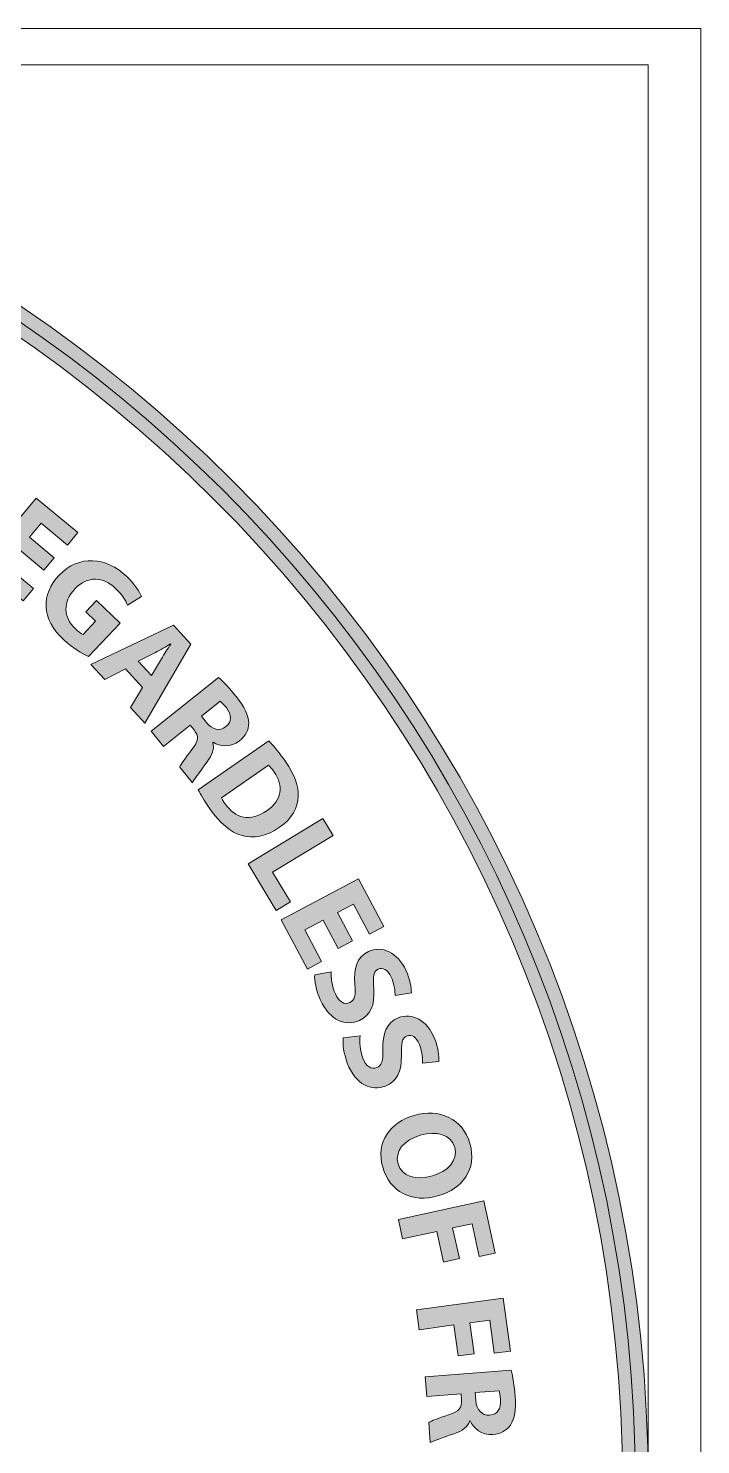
# Model space of a CAD drawing. Header units: inches. Extents: x -67.7 to 17.7, y -40.5 to -0.5.
# Drawn here: x 8.49 to 17.72, y -19.96 to -0.5 of the extents above; entities that cross this region are included whole.
import ezdxf

# ---------------------------------------------------------------- set-up
doc = ezdxf.new("R2010")
doc.units = ezdxf.units.IN
doc.header["$MEASUREMENT"] = 0
doc.layers.add('Layer 3', color=7, linetype='Continuous')

# ---------------------------------------------------------------- blocks, each defined once
blk = doc.blocks.new('block 39')
at = {"layer": 'Layer 3'}
h = blk.add_hatch(color=7, dxfattribs=at)
h.dxf.hatch_style = 2
edge = h.paths.add_edge_path()
edge.add_spline(control_points=[(-2.5, -1.353), (8.057, -1.353), (16.647, -9.942), (16.647, -20.499), (16.647, -31.057), (8.057, -39.647), (-2.5, -39.647), (-13.058, -39.647), (-21.647, -31.057), (-21.647, -20.499), (-21.647, -9.942), (-13.058, -1.353), (-2.5, -1.353)], knot_values=[0, 0, 0, 0, 0.352778, 0.352778, 0.352778, 0.705556, 0.705556, 0.705556, 1.058333, 1.058333, 1.058333, 1.411111, 1.411111, 1.411111, 1.411111], degree=3, periodic=0)
edge.add_line((-2.5, -1.353), (-2.5, -1.353))
edge = h.paths.add_edge_path()
edge.add_spline(control_points=[(-2.5, -1), (-13.27, -1), (-22, -9.73), (-22, -20.499), (-22, -31.269), (-13.27, -40), (-2.5, -40), (8.27, -40), (16.999, -31.269), (16.999, -20.499), (16.999, -9.73), (8.27, -1), (-2.5, -1)], knot_values=[0, 0, 0, 0, 0.352778, 0.352778, 0.352778, 0.705556, 0.705556, 0.705556, 1.058333, 1.058333, 1.058333, 1.411111, 1.411111, 1.411111, 1.411111], degree=3, periodic=0)
edge.add_line((-2.5, -1), (-2.5, -1))
at = {"layer": 'Layer 3', "lineweight": 0}
blk.add_lwpolyline([(-22.28, -0.5), (17.72, -0.5), (17.72, -40.5), (-22.28, -40.5), (-22.28, -0.5)], dxfattribs=at)
for points in [[(-2.5, -1), (-13.27, -1), (-22, -9.73), (-22, -20.499), (-22, -31.269), (-13.27, -40), (-2.5, -40), (8.27, -40), (16.999, -31.269), (16.999, -20.499), (16.999, -9.73), (8.27, -1), (-2.5, -1)], [(-2.5, -39.823), (-13.155, -39.823), (-21.823, -31.154), (-21.823, -20.499), (-21.823, -9.844), (-13.155, -1.176), (-2.5, -1.176), (8.155, -1.176), (16.823, -9.844), (16.823, -20.499), (16.823, -31.154), (8.155, -39.823), (-2.5, -39.823)], [(-2.5, -1.353), (8.057, -1.353), (16.647, -9.942), (16.647, -20.499), (16.647, -31.057), (8.057, -39.647), (-2.5, -39.647), (-13.058, -39.647), (-21.647, -31.057), (-21.647, -20.499), (-21.647, -9.942), (-13.058, -1.353), (-2.5, -1.353)]]:
    blk.add_open_spline(points, degree=3, knots=[0, 0, 0, 0, 1, 1, 1, 2, 2, 2, 3, 3, 3, 4, 4, 4, 4], dxfattribs=at)
blk = doc.blocks.new('block 83')
at = {"layer": 'Layer 3'}
h = blk.add_hatch(color=7, dxfattribs=at)
h.dxf.hatch_style = 2
h.paths.add_polyline_path([(8.701, -7.944), (8.362, -7.661), (8.179, -7.88), (8.558, -8.196), (8.416, -8.367), (7.827, -7.877), (8.595, -6.954), (9.165, -7.428), (9.023, -7.599), (8.662, -7.299), (8.503, -7.491), (8.843, -7.774)])
at = {"layer": 'Layer 3', "lineweight": 0}
blk.add_lwpolyline([(8.701, -7.944), (8.362, -7.661), (8.179, -7.88), (8.558, -8.196), (8.416, -8.367), (7.827, -7.877), (8.595, -6.954), (9.165, -7.428), (9.023, -7.599), (8.662, -7.299), (8.503, -7.491), (8.843, -7.774), (8.701, -7.944)], dxfattribs=at)
blk = doc.blocks.new('block 84')
at = {"layer": 'Layer 3'}
h = blk.add_hatch(color=7, dxfattribs=at)
h.dxf.hatch_style = 2
edge = h.paths.add_edge_path()
edge.add_spline(control_points=[(9.312, -9.129), (9.232, -9.092), (9.09, -9.012), (8.975, -8.902), (8.816, -8.751), (8.739, -8.602), (8.732, -8.449), (8.723, -8.298), (8.787, -8.142), (8.91, -8.015), (9.185, -7.727), (9.553, -7.761), (9.839, -8.032), (9.952, -8.139), (10.017, -8.243), (10.04, -8.304), (10.04, -8.304), (9.849, -8.423), (9.849, -8.423), (9.821, -8.356), (9.778, -8.283), (9.682, -8.193), (9.517, -8.037), (9.305, -8.013), (9.126, -8.201), (8.956, -8.381), (8.968, -8.593), (9.13, -8.747), (9.175, -8.79), (9.216, -8.819), (9.239, -8.826), (9.239, -8.826), (9.412, -8.643), (9.412, -8.643), (9.412, -8.643), (9.277, -8.516), (9.277, -8.516), (9.277, -8.516), (9.423, -8.362), (9.423, -8.362), (9.423, -8.362), (9.748, -8.67), (9.748, -8.67), (9.748, -8.67), (9.312, -9.129), (9.312, -9.129)], knot_values=[0, 0, 0, 0, 1, 1, 1, 2, 2, 2, 3, 3, 3, 4, 4, 4, 5, 5, 5, 6, 6, 6, 7, 7, 7, 8, 8, 8, 9, 9, 9, 10, 10, 10, 11, 11, 11, 12, 12, 12, 13, 13, 13, 14, 14, 14, 15, 15, 15, 15], degree=3, periodic=1)
at = {"layer": 'Layer 3', "lineweight": 0}
blk.add_open_spline([(9.312, -9.129), (9.232, -9.092), (9.09, -9.012), (8.975, -8.902), (8.816, -8.751), (8.739, -8.602), (8.732, -8.449), (8.723, -8.298), (8.787, -8.142), (8.91, -8.015), (9.185, -7.727), (9.553, -7.761), (9.839, -8.032), (9.952, -8.139), (10.017, -8.243), (10.04, -8.304), (10.04, -8.304), (9.849, -8.423), (9.849, -8.423), (9.821, -8.356), (9.778, -8.283), (9.682, -8.193), (9.517, -8.037), (9.305, -8.013), (9.126, -8.201), (8.956, -8.381), (8.968, -8.593), (9.13, -8.747), (9.175, -8.79), (9.216, -8.819), (9.239, -8.826), (9.239, -8.826), (9.412, -8.643), (9.412, -8.643), (9.412, -8.643), (9.277, -8.516), (9.277, -8.516), (9.277, -8.516), (9.423, -8.362), (9.423, -8.362), (9.423, -8.362), (9.748, -8.67), (9.748, -8.67), (9.748, -8.67), (9.312, -9.129), (9.312, -9.129)], degree=3, knots=[0, 0, 0, 0, 1, 1, 1, 2, 2, 2, 3, 3, 3, 4, 4, 4, 5, 5, 5, 6, 6, 6, 7, 7, 7, 8, 8, 8, 9, 9, 9, 10, 10, 10, 11, 11, 11, 12, 12, 12, 13, 13, 13, 14, 14, 14, 15, 15, 15, 15], dxfattribs=at)
blk = doc.blocks.new('block 85')
at = {"layer": 'Layer 3'}
h = blk.add_hatch(color=7, dxfattribs=at)
h.dxf.hatch_style = 2
h.paths.add_polyline_path([(9.821, -9.301), (9.536, -9.447), (9.346, -9.239), (10.479, -8.699), (10.72, -8.962), (10.086, -10.048), (9.889, -9.832), (10.053, -9.556)])
edge = h.paths.add_edge_path()
edge.add_spline(control_points=[(10.177, -9.39), (10.177, -9.39), (10.314, -9.162), (10.314, -9.162), (10.352, -9.098), (10.403, -9.022), (10.444, -8.961), (10.444, -8.961), (10.441, -8.958), (10.441, -8.958), (10.377, -8.993), (10.298, -9.042), (10.233, -9.074), (10.233, -9.074), (9.997, -9.194), (9.997, -9.194), (9.997, -9.194), (10.177, -9.39), (10.177, -9.39)], knot_values=[0, 0, 0, 0, 1, 1, 1, 2, 2, 2, 3, 3, 3, 4, 4, 4, 5, 5, 5, 6, 6, 6, 6], degree=3, periodic=1)
at = {"layer": 'Layer 3', "lineweight": 0}
blk.add_lwpolyline([(9.821, -9.301), (9.536, -9.447), (9.346, -9.239), (10.479, -8.699), (10.72, -8.962), (10.086, -10.048), (9.889, -9.832), (10.053, -9.556), (9.821, -9.301)], dxfattribs=at)
blk.add_open_spline([(10.177, -9.39), (10.177, -9.39), (10.314, -9.162), (10.314, -9.162), (10.352, -9.098), (10.403, -9.022), (10.444, -8.961), (10.444, -8.961), (10.441, -8.958), (10.441, -8.958), (10.377, -8.993), (10.298, -9.042), (10.233, -9.074), (10.233, -9.074), (9.997, -9.194), (9.997, -9.194), (9.997, -9.194), (10.177, -9.39), (10.177, -9.39)], degree=3, knots=[0, 0, 0, 0, 1, 1, 1, 2, 2, 2, 3, 3, 3, 4, 4, 4, 5, 5, 5, 6, 6, 6, 6], dxfattribs=at)
blk = doc.blocks.new('block 86')
at = {"layer": 'Layer 3'}
h = blk.add_hatch(color=7, dxfattribs=at)
h.dxf.hatch_style = 2
edge = h.paths.add_edge_path()
edge.add_spline(control_points=[(11.099, -9.417), (11.166, -9.476), (11.255, -9.571), (11.345, -9.684), (11.456, -9.823), (11.514, -9.937), (11.514, -10.046), (11.514, -10.138), (11.473, -10.221), (11.387, -10.289), (11.268, -10.385), (11.117, -10.366), (11.024, -10.309), (11.024, -10.309), (11.019, -10.312), (11.019, -10.312), (11.046, -10.399), (11.012, -10.485), (10.944, -10.577), (10.862, -10.692), (10.763, -10.819), (10.741, -10.866), (10.741, -10.866), (10.567, -10.649), (10.567, -10.649), (10.582, -10.613), (10.641, -10.529), (10.734, -10.409), (10.831, -10.29), (10.83, -10.224), (10.763, -10.137), (10.763, -10.137), (10.711, -10.072), (10.711, -10.072), (10.711, -10.072), (10.343, -10.368), (10.343, -10.368), (10.343, -10.368), (10.175, -10.158), (10.175, -10.158), (10.175, -10.158), (11.099, -9.417), (11.099, -9.417)], knot_values=[0, 0, 0, 0, 1, 1, 1, 2, 2, 2, 3, 3, 3, 4, 4, 4, 5, 5, 5, 6, 6, 6, 7, 7, 7, 8, 8, 8, 9, 9, 9, 10, 10, 10, 11, 11, 11, 12, 12, 12, 13, 13, 13, 14, 14, 14, 14], degree=3, periodic=1)
edge = h.paths.add_edge_path()
edge.add_spline(control_points=[(10.864, -9.95), (10.864, -9.95), (10.931, -10.034), (10.931, -10.034), (11.016, -10.14), (11.119, -10.16), (11.201, -10.094), (11.287, -10.025), (11.283, -9.932), (11.207, -9.833), (11.166, -9.782), (11.138, -9.756), (11.123, -9.743), (11.123, -9.743), (10.864, -9.95), (10.864, -9.95)], knot_values=[0, 0, 0, 0, 1, 1, 1, 2, 2, 2, 3, 3, 3, 4, 4, 4, 5, 5, 5, 5], degree=3, periodic=1)
at = {"layer": 'Layer 3', "lineweight": 0}
for points, knots in [([(11.099, -9.417), (11.166, -9.476), (11.255, -9.571), (11.345, -9.684), (11.456, -9.823), (11.514, -9.937), (11.514, -10.046), (11.514, -10.138), (11.473, -10.221), (11.387, -10.289), (11.268, -10.385), (11.117, -10.366), (11.024, -10.309), (11.024, -10.309), (11.019, -10.312), (11.019, -10.312), (11.046, -10.399), (11.012, -10.485), (10.944, -10.577), (10.862, -10.692), (10.763, -10.819), (10.741, -10.866), (10.741, -10.866), (10.567, -10.649), (10.567, -10.649), (10.582, -10.613), (10.641, -10.529), (10.734, -10.409), (10.831, -10.29), (10.83, -10.224), (10.763, -10.137), (10.763, -10.137), (10.711, -10.072), (10.711, -10.072), (10.711, -10.072), (10.343, -10.368), (10.343, -10.368), (10.343, -10.368), (10.175, -10.158), (10.175, -10.158), (10.175, -10.158), (11.099, -9.417), (11.099, -9.417)], [0, 0, 0, 0, 1, 1, 1, 2, 2, 2, 3, 3, 3, 4, 4, 4, 5, 5, 5, 6, 6, 6, 7, 7, 7, 8, 8, 8, 9, 9, 9, 10, 10, 10, 11, 11, 11, 12, 12, 12, 13, 13, 13, 14, 14, 14, 14]), ([(10.864, -9.95), (10.864, -9.95), (10.931, -10.034), (10.931, -10.034), (11.016, -10.14), (11.119, -10.16), (11.201, -10.094), (11.287, -10.025), (11.283, -9.932), (11.207, -9.833), (11.166, -9.782), (11.138, -9.756), (11.123, -9.743), (11.123, -9.743), (10.864, -9.95), (10.864, -9.95)], [0, 0, 0, 0, 1, 1, 1, 2, 2, 2, 3, 3, 3, 4, 4, 4, 5, 5, 5, 5])]:
    blk.add_open_spline(points, degree=3, knots=knots, dxfattribs=at)
blk = doc.blocks.new('block 87')
at = {"layer": 'Layer 3'}
h = blk.add_hatch(color=7, dxfattribs=at)
h.dxf.hatch_style = 2
edge = h.paths.add_edge_path()
edge.add_spline(control_points=[(11.788, -10.288), (11.859, -10.361), (11.94, -10.462), (12.019, -10.575), (12.148, -10.763), (12.199, -10.907), (12.193, -11.052), (12.188, -11.208), (12.112, -11.356), (11.938, -11.477), (11.749, -11.608), (11.571, -11.63), (11.424, -11.591), (11.265, -11.547), (11.115, -11.417), (10.981, -11.224), (10.9, -11.108), (10.851, -11.021), (10.82, -10.961), (10.82, -10.961), (11.788, -10.288), (11.788, -10.288)], knot_values=[0, 0, 0, 0, 1, 1, 1, 2, 2, 2, 3, 3, 3, 4, 4, 4, 5, 5, 5, 6, 6, 6, 7, 7, 7, 7], degree=3, periodic=1)
edge = h.paths.add_edge_path()
edge.add_spline(control_points=[(11.139, -11.071), (11.148, -11.093), (11.169, -11.124), (11.188, -11.151), (11.327, -11.354), (11.53, -11.409), (11.766, -11.245), (11.971, -11.105), (11.997, -10.91), (11.863, -10.717), (11.829, -10.668), (11.802, -10.639), (11.784, -10.623), (11.784, -10.623), (11.139, -11.071), (11.139, -11.071)], knot_values=[0, 0, 0, 0, 1, 1, 1, 2, 2, 2, 3, 3, 3, 4, 4, 4, 5, 5, 5, 5], degree=3, periodic=1)
at = {"layer": 'Layer 3', "lineweight": 0}
for points, knots in [([(11.788, -10.288), (11.859, -10.361), (11.94, -10.462), (12.019, -10.575), (12.148, -10.763), (12.199, -10.907), (12.193, -11.052), (12.188, -11.208), (12.112, -11.356), (11.938, -11.477), (11.749, -11.608), (11.571, -11.63), (11.424, -11.591), (11.265, -11.547), (11.115, -11.417), (10.981, -11.224), (10.9, -11.108), (10.851, -11.021), (10.82, -10.961), (10.82, -10.961), (11.788, -10.288), (11.788, -10.288)], [0, 0, 0, 0, 1, 1, 1, 2, 2, 2, 3, 3, 3, 4, 4, 4, 5, 5, 5, 6, 6, 6, 7, 7, 7, 7]), ([(11.139, -11.071), (11.148, -11.093), (11.169, -11.124), (11.188, -11.151), (11.327, -11.354), (11.53, -11.409), (11.766, -11.245), (11.971, -11.105), (11.997, -10.91), (11.863, -10.717), (11.829, -10.668), (11.802, -10.639), (11.784, -10.623), (11.784, -10.623), (11.139, -11.071), (11.139, -11.071)], [0, 0, 0, 0, 1, 1, 1, 2, 2, 2, 3, 3, 3, 4, 4, 4, 5, 5, 5, 5])]:
    blk.add_open_spline(points, degree=3, knots=knots, dxfattribs=at)
blk = doc.blocks.new('block 88')
at = {"layer": 'Layer 3'}
h = blk.add_hatch(color=7, dxfattribs=at)
h.dxf.hatch_style = 2
h.paths.add_polyline_path([(12.533, -11.358), (12.673, -11.591), (11.84, -12.093), (12.086, -12.503), (11.891, -12.62), (11.504, -11.977)])
at = {"layer": 'Layer 3', "lineweight": 0}
blk.add_lwpolyline([(12.533, -11.358), (12.673, -11.591), (11.84, -12.093), (12.086, -12.503), (11.891, -12.62), (11.504, -11.977), (12.533, -11.358)], dxfattribs=at)
blk = doc.blocks.new('block 89')
at = {"layer": 'Layer 3'}
h = blk.add_hatch(color=7, dxfattribs=at)
h.dxf.hatch_style = 2
h.paths.add_polyline_path([(12.743, -13.142), (12.537, -12.751), (12.285, -12.884), (12.515, -13.32), (12.319, -13.424), (11.961, -12.747), (13.022, -12.186), (13.369, -12.841), (13.172, -12.946), (12.953, -12.531), (12.732, -12.648), (12.939, -13.038)])
at = {"layer": 'Layer 3', "lineweight": 0}
blk.add_lwpolyline([(12.743, -13.142), (12.537, -12.751), (12.285, -12.884), (12.515, -13.32), (12.319, -13.424), (11.961, -12.747), (13.022, -12.186), (13.369, -12.841), (13.172, -12.946), (12.953, -12.531), (12.732, -12.648), (12.939, -13.038), (12.743, -13.142)], dxfattribs=at)
blk = doc.blocks.new('block 90')
at = {"layer": 'Layer 3'}
h = blk.add_hatch(color=7, dxfattribs=at)
h.dxf.hatch_style = 2
edge = h.paths.add_edge_path()
edge.add_spline(control_points=[(12.647, -13.461), (12.643, -13.543), (12.656, -13.66), (12.704, -13.766), (12.756, -13.879), (12.83, -13.918), (12.902, -13.885), (12.97, -13.854), (12.985, -13.784), (12.971, -13.631), (12.951, -13.421), (12.998, -13.257), (13.157, -13.184), (13.344, -13.099), (13.557, -13.189), (13.675, -13.447), (13.731, -13.57), (13.747, -13.673), (13.747, -13.751), (13.747, -13.751), (13.523, -13.787), (13.523, -13.787), (13.524, -13.733), (13.519, -13.642), (13.47, -13.535), (13.421, -13.428), (13.349, -13.398), (13.292, -13.424), (13.223, -13.456), (13.22, -13.531), (13.231, -13.697), (13.248, -13.923), (13.189, -14.059), (13.035, -14.129), (12.852, -14.213), (12.632, -14.143), (12.495, -13.844), (12.437, -13.719), (12.414, -13.581), (12.42, -13.504), (12.42, -13.504), (12.647, -13.461), (12.647, -13.461)], knot_values=[0, 0, 0, 0, 1, 1, 1, 2, 2, 2, 3, 3, 3, 4, 4, 4, 5, 5, 5, 6, 6, 6, 7, 7, 7, 8, 8, 8, 9, 9, 9, 10, 10, 10, 11, 11, 11, 12, 12, 12, 13, 13, 13, 14, 14, 14, 14], degree=3, periodic=1)
at = {"layer": 'Layer 3', "lineweight": 0}
blk.add_open_spline([(12.647, -13.461), (12.643, -13.543), (12.656, -13.66), (12.704, -13.766), (12.756, -13.879), (12.83, -13.918), (12.902, -13.885), (12.97, -13.854), (12.985, -13.784), (12.971, -13.631), (12.951, -13.421), (12.998, -13.257), (13.157, -13.184), (13.344, -13.099), (13.557, -13.189), (13.675, -13.447), (13.731, -13.57), (13.747, -13.673), (13.747, -13.751), (13.747, -13.751), (13.523, -13.787), (13.523, -13.787), (13.524, -13.733), (13.519, -13.642), (13.47, -13.535), (13.421, -13.428), (13.349, -13.398), (13.292, -13.424), (13.223, -13.456), (13.22, -13.531), (13.231, -13.697), (13.248, -13.923), (13.189, -14.059), (13.035, -14.129), (12.852, -14.213), (12.632, -14.143), (12.495, -13.844), (12.437, -13.719), (12.414, -13.581), (12.42, -13.504), (12.42, -13.504), (12.647, -13.461), (12.647, -13.461)], degree=3, knots=[0, 0, 0, 0, 1, 1, 1, 2, 2, 2, 3, 3, 3, 4, 4, 4, 5, 5, 5, 6, 6, 6, 7, 7, 7, 8, 8, 8, 9, 9, 9, 10, 10, 10, 11, 11, 11, 12, 12, 12, 13, 13, 13, 14, 14, 14, 14], dxfattribs=at)
blk = doc.blocks.new('block 91')
at = {"layer": 'Layer 3'}
h = blk.add_hatch(color=7, dxfattribs=at)
h.dxf.hatch_style = 2
edge = h.paths.add_edge_path()
edge.add_spline(control_points=[(13.042, -14.341), (13.033, -14.423), (13.039, -14.54), (13.081, -14.648), (13.126, -14.765), (13.199, -14.808), (13.271, -14.779), (13.341, -14.752), (13.36, -14.683), (13.356, -14.53), (13.348, -14.319), (13.404, -14.157), (13.567, -14.094), (13.758, -14.02), (13.966, -14.122), (14.069, -14.386), (14.118, -14.512), (14.128, -14.616), (14.124, -14.694), (14.124, -14.694), (13.898, -14.717), (13.898, -14.717), (13.901, -14.664), (13.902, -14.572), (13.859, -14.463), (13.817, -14.353), (13.746, -14.319), (13.688, -14.341), (13.617, -14.369), (13.61, -14.445), (13.611, -14.611), (13.615, -14.837), (13.548, -14.969), (13.39, -15.031), (13.203, -15.104), (12.987, -15.022), (12.867, -14.715), (12.818, -14.587), (12.802, -14.447), (12.812, -14.371), (12.812, -14.371), (13.042, -14.341), (13.042, -14.341)], knot_values=[0, 0, 0, 0, 1, 1, 1, 2, 2, 2, 3, 3, 3, 4, 4, 4, 5, 5, 5, 6, 6, 6, 7, 7, 7, 8, 8, 8, 9, 9, 9, 10, 10, 10, 11, 11, 11, 12, 12, 12, 13, 13, 13, 14, 14, 14, 14], degree=3, periodic=1)
at = {"layer": 'Layer 3', "lineweight": 0}
blk.add_open_spline([(13.042, -14.341), (13.033, -14.423), (13.039, -14.54), (13.081, -14.648), (13.126, -14.765), (13.199, -14.808), (13.271, -14.779), (13.341, -14.752), (13.36, -14.683), (13.356, -14.53), (13.348, -14.319), (13.404, -14.157), (13.567, -14.094), (13.758, -14.02), (13.966, -14.122), (14.069, -14.386), (14.118, -14.512), (14.128, -14.616), (14.124, -14.694), (14.124, -14.694), (13.898, -14.717), (13.898, -14.717), (13.901, -14.664), (13.902, -14.572), (13.859, -14.463), (13.817, -14.353), (13.746, -14.319), (13.688, -14.341), (13.617, -14.369), (13.61, -14.445), (13.611, -14.611), (13.615, -14.837), (13.548, -14.969), (13.39, -15.031), (13.203, -15.104), (12.987, -15.022), (12.867, -14.715), (12.818, -14.587), (12.802, -14.447), (12.812, -14.371), (12.812, -14.371), (13.042, -14.341), (13.042, -14.341)], degree=3, knots=[0, 0, 0, 0, 1, 1, 1, 2, 2, 2, 3, 3, 3, 4, 4, 4, 5, 5, 5, 6, 6, 6, 7, 7, 7, 8, 8, 8, 9, 9, 9, 10, 10, 10, 11, 11, 11, 12, 12, 12, 13, 13, 13, 14, 14, 14, 14], dxfattribs=at)
blk = doc.blocks.new('block 93')
at = {"layer": 'Layer 3'}
h = blk.add_hatch(color=7, dxfattribs=at)
h.dxf.hatch_style = 2
edge = h.paths.add_edge_path()
edge.add_spline(control_points=[(14.126, -16.537), (13.747, -16.647), (13.452, -16.483), (13.354, -16.146), (13.255, -15.804), (13.456, -15.529), (13.785, -15.434), (14.13, -15.334), (14.453, -15.48), (14.551, -15.821), (14.653, -16.175), (14.444, -16.446), (14.126, -16.537)], knot_values=[0, 0, 0, 0, 1, 1, 1, 2, 2, 2, 3, 3, 3, 4, 4, 4, 4], degree=3, periodic=1)
edge = h.paths.add_edge_path()
edge.add_spline(control_points=[(13.87, -15.708), (13.643, -15.774), (13.515, -15.926), (13.565, -16.101), (13.616, -16.277), (13.813, -16.329), (14.037, -16.265), (14.245, -16.205), (14.394, -16.054), (14.342, -15.874), (14.291, -15.698), (14.094, -15.643), (13.87, -15.708)], knot_values=[0, 0, 0, 0, 1, 1, 1, 2, 2, 2, 3, 3, 3, 4, 4, 4, 4], degree=3, periodic=1)
at = {"layer": 'Layer 3', "lineweight": 0}
for points in [[(14.126, -16.537), (13.747, -16.647), (13.452, -16.483), (13.354, -16.146), (13.255, -15.804), (13.456, -15.529), (13.785, -15.434), (14.13, -15.334), (14.453, -15.48), (14.551, -15.821), (14.653, -16.175), (14.444, -16.446), (14.126, -16.537)], [(13.87, -15.708), (13.643, -15.774), (13.515, -15.926), (13.565, -16.101), (13.616, -16.277), (13.813, -16.329), (14.037, -16.265), (14.245, -16.205), (14.394, -16.054), (14.342, -15.874), (14.291, -15.698), (14.094, -15.643), (13.87, -15.708)]]:
    blk.add_open_spline(points, degree=3, knots=[0, 0, 0, 0, 1, 1, 1, 2, 2, 2, 3, 3, 3, 4, 4, 4, 4], dxfattribs=at)
blk = doc.blocks.new('block 94')
at = {"layer": 'Layer 3'}
h = blk.add_hatch(color=7, dxfattribs=at)
h.dxf.hatch_style = 2
h.paths.add_polyline_path([(14.742, -16.609), (14.898, -17.326), (14.68, -17.374), (14.582, -16.923), (14.314, -16.981), (14.406, -17.402), (14.19, -17.449), (14.098, -17.028), (13.626, -17.131), (13.569, -16.864)])
at = {"layer": 'Layer 3', "lineweight": 0}
blk.add_lwpolyline([(14.742, -16.609), (14.898, -17.326), (14.68, -17.374), (14.582, -16.923), (14.314, -16.981), (14.406, -17.402), (14.19, -17.449), (14.098, -17.028), (13.626, -17.131), (13.569, -16.864), (14.742, -16.609)], dxfattribs=at)
blk = doc.blocks.new('block 96')
at = {"layer": 'Layer 3'}
h = blk.add_hatch(color=7, dxfattribs=at)
h.dxf.hatch_style = 2
h.paths.add_polyline_path([(15.007, -17.944), (15.107, -18.672), (14.886, -18.702), (14.823, -18.246), (14.551, -18.283), (14.61, -18.71), (14.391, -18.74), (14.332, -18.313), (13.854, -18.379), (13.817, -18.108)])
at = {"layer": 'Layer 3', "lineweight": 0}
blk.add_lwpolyline([(15.007, -17.944), (15.107, -18.672), (14.886, -18.702), (14.823, -18.246), (14.551, -18.283), (14.61, -18.71), (14.391, -18.74), (14.332, -18.313), (13.854, -18.379), (13.817, -18.108), (15.007, -17.944)], dxfattribs=at)
blk = doc.blocks.new('block 97')
at = {"layer": 'Layer 3'}
h = blk.add_hatch(color=7, dxfattribs=at)
h.dxf.hatch_style = 2
edge = h.paths.add_edge_path()
edge.add_spline(control_points=[(15.118, -18.936), (15.14, -19.022), (15.16, -19.151), (15.172, -19.295), (15.185, -19.472), (15.168, -19.599), (15.107, -19.69), (15.056, -19.765), (14.975, -19.81), (14.865, -19.819), (14.712, -19.831), (14.599, -19.73), (14.554, -19.63), (14.554, -19.63), (14.548, -19.63), (14.548, -19.63), (14.521, -19.717), (14.445, -19.769), (14.337, -19.808), (14.205, -19.855), (14.051, -19.905), (14.007, -19.931), (14.007, -19.931), (13.986, -19.654), (13.986, -19.654), (14.018, -19.632), (14.114, -19.596), (14.258, -19.549), (14.405, -19.506), (14.441, -19.451), (14.435, -19.341), (14.435, -19.341), (14.429, -19.259), (14.429, -19.259), (14.429, -19.259), (13.958, -19.295), (13.958, -19.295), (13.958, -19.295), (13.937, -19.027), (13.937, -19.027), (13.937, -19.027), (15.118, -18.936), (15.118, -18.936)], knot_values=[0, 0, 0, 0, 1, 1, 1, 2, 2, 2, 3, 3, 3, 4, 4, 4, 5, 5, 5, 6, 6, 6, 7, 7, 7, 8, 8, 8, 9, 9, 9, 10, 10, 10, 11, 11, 11, 12, 12, 12, 13, 13, 13, 14, 14, 14, 14], degree=3, periodic=1)
edge = h.paths.add_edge_path()
edge.add_spline(control_points=[(14.624, -19.244), (14.624, -19.244), (14.632, -19.351), (14.632, -19.351), (14.642, -19.486), (14.716, -19.56), (14.821, -19.552), (14.931, -19.544), (14.981, -19.465), (14.973, -19.341), (14.968, -19.275), (14.96, -19.238), (14.954, -19.219), (14.954, -19.219), (14.624, -19.244), (14.624, -19.244)], knot_values=[0, 0, 0, 0, 1, 1, 1, 2, 2, 2, 3, 3, 3, 4, 4, 4, 5, 5, 5, 5], degree=3, periodic=1)
at = {"layer": 'Layer 3', "lineweight": 0}
for points, knots in [([(15.118, -18.936), (15.14, -19.022), (15.16, -19.151), (15.172, -19.295), (15.185, -19.472), (15.168, -19.599), (15.107, -19.69), (15.056, -19.765), (14.975, -19.81), (14.865, -19.819), (14.712, -19.831), (14.599, -19.73), (14.554, -19.63), (14.554, -19.63), (14.548, -19.63), (14.548, -19.63), (14.521, -19.717), (14.445, -19.769), (14.337, -19.808), (14.205, -19.855), (14.051, -19.905), (14.007, -19.931), (14.007, -19.931), (13.986, -19.654), (13.986, -19.654), (14.018, -19.632), (14.114, -19.596), (14.258, -19.549), (14.405, -19.506), (14.441, -19.451), (14.435, -19.341), (14.435, -19.341), (14.429, -19.259), (14.429, -19.259), (14.429, -19.259), (13.958, -19.295), (13.958, -19.295), (13.958, -19.295), (13.937, -19.027), (13.937, -19.027), (13.937, -19.027), (15.118, -18.936), (15.118, -18.936)], [0, 0, 0, 0, 1, 1, 1, 2, 2, 2, 3, 3, 3, 4, 4, 4, 5, 5, 5, 6, 6, 6, 7, 7, 7, 8, 8, 8, 9, 9, 9, 10, 10, 10, 11, 11, 11, 12, 12, 12, 13, 13, 13, 14, 14, 14, 14]), ([(14.624, -19.244), (14.624, -19.244), (14.632, -19.351), (14.632, -19.351), (14.642, -19.486), (14.716, -19.56), (14.821, -19.552), (14.931, -19.544), (14.981, -19.465), (14.973, -19.341), (14.968, -19.275), (14.96, -19.238), (14.954, -19.219), (14.954, -19.219), (14.624, -19.244), (14.624, -19.244)], [0, 0, 0, 0, 1, 1, 1, 2, 2, 2, 3, 3, 3, 4, 4, 4, 5, 5, 5, 5])]:
    blk.add_open_spline(points, degree=3, knots=knots, dxfattribs=at)
blk = doc.blocks.new('block 38')
at = {"layer": 'Layer 3', "lineweight": 0}
blk.add_lwpolyline([(-22, -1), (16.999, -1), (16.999, -40), (-22, -40), (-22, -1)], dxfattribs=at)
at = {"layer": 'Layer 3'}
for name in ['block 39', 'block 83', 'block 84', 'block 85', 'block 86', 'block 87', 'block 88', 'block 89', 'block 90', 'block 91', 'block 93', 'block 94', 'block 96', 'block 97']:
    blk.add_blockref(name, (0, 0), dxfattribs=at)
blk = doc.blocks.new('block 37')
at = {"layer": 'Layer 3'}
blk.add_blockref('block 38', (0, 0), dxfattribs=at)

msp = doc.modelspace()

# ---------------------------------------------------------------- block references
at = {"layer": 'Layer 3'}
msp.add_blockref('block 37', (0, 0), dxfattribs=at)

doc.saveas('drawing.dxf')
